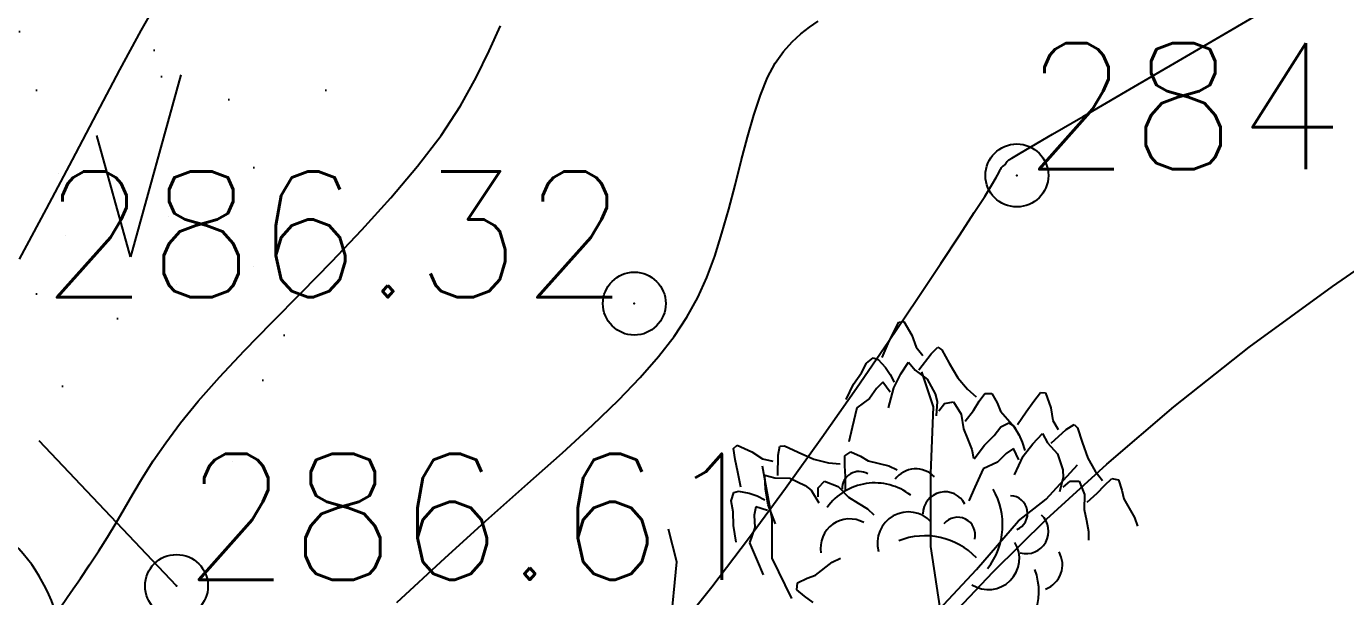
# Model space of a CAD drawing. Header units: millimetres. Extents: x 524954 to 526204, y 9523489 to 9524010.
# Drawn here: x 526024.17 to 526034.66, y 9523767.31 to 9523771.84 of the extents above; entities that cross this region are included whole.
import ezdxf
from ezdxf.enums import TextEntityAlignment as Align

# ---------------------------------------------------------------- set-up
doc = ezdxf.new("R2010")
doc.units = ezdxf.units.MM
doc.header["$PDMODE"] = 32
doc.header["$PDSIZE"] = 0.5
doc.linetypes.add('ACAD_ISO12W100', pattern=[21, 12, -3, 0, -3, 0, -3])
doc.linetypes.add('CACHE2', pattern=[4.7625, 3.175, -1.5875])
for name, color, linetype in [('Arbre', 34, 'ACAD_ISO12W100'), ('CN_01_00', 3, 'Continuous'), ('CN_02_00', 4, 'Continuous'), ('CN_05_00', 6, 'Continuous'), ('TopoAlt', 3, 'Continuous'), ('TOPOJIS', 7, 'Continuous'), ('Végétation_Plantation', 70, 'Continuous')]:
    doc.layers.add(name, color=color, linetype=linetype)
doc.styles.add('Simplex 1.0', font='Simplex.shx', dxfattribs={"width": 0.99, "height": 1})

# ---------------------------------------------------------------- blocks, each defined once
blk = doc.blocks.new('TCPOINT M')
at = {"color": 0}
blk.add_point((0, 0), dxfattribs=at)
at = {"layer": 'TopoAlt', "style": 'Simplex 1.0', "width": 0.99}
blk.add_attdef('ALT', (0.15, 0.15), '', height=1, dxfattribs=at)
blk = doc.blocks.new('v008')
at = {"color": 0}
for p, q in [((0, 2.2275), (0.422213, 1.268663)), ((-2.119163, 0.6885), (-1.075275, 0.7938)), ((2.11815, 0.6885), (1.3365, -0.010125)), ((-1.309163, -1.801237), (-1.087425, -0.776588)), ((1.309163, -1.801237), (0.402975, -1.273725))]:
    blk.add_line(p, q, dxfattribs=at)
blk.add_circle((0, 0), 0.166707, dxfattribs=at)
for centre, radius, start, end in [((0.291208, 0.888028), 1.371169, 319.655987, 102.271527), ((-0.728657, 0.440079), 1.412109, 36.068247, 169.859267), ((-0.681942, -0.553145), 1.397421, 106.613265, 243.314249), ((0.955834, -0.021464), 1.362186, 246.505076, 31.422438), ((0.339303, -0.763127), 1.420953, 180.89034, 313.037174)]:
    blk.add_arc(centre, radius, start, end, dxfattribs=at)
blk = doc.blocks.new('v088')
at = {"color": 3, "linetype": 'Continuous'}
for p, q in [((-0.024, 12.318), (0.016, 12.396)), ((0.016, 12.396), (0.055, 12.4)), ((0.055, 12.4), (0.118, 12.291)), ((-0.069, 12.224), (-0.024, 12.318)), ((0.118, 12.291), (0.152, 12.195)), ((-0.118, 12.113), (-0.069, 12.224)), ((0.152, 12.195), (0.207, 12.131)), ((0.272, 12.144), (0.324, 12.197)), ((0.324, 12.197), (0.356, 12.175)), ((0.356, 12.175), (0.415, 12.069)), ((-0.283, 11.991), (-0.243, 12.069)), ((-0.243, 12.069), (-0.188, 12.111)), ((-0.188, 12.111), (-0.15, 12.099)), ((-0.15, 12.099), (-0.092, 12.035)), ((0.032, 11.984), (0.092, 12.078)), ((0.092, 12.078), (0.144, 12.013)), ((0.175, 12.015), (0.272, 12.144)), ((0.415, 12.069), (0.484, 11.953)), ((-0.344, 11.901), (-0.283, 11.991)), ((-0.092, 12.035), (-0.054, 11.98)), ((-0.054, 11.98), (-0.022, 11.919)), ((-0.025, 11.872), (0.032, 11.984)), ((0.144, 12.013), (0.24, 11.942)), ((-0.403, 11.78), (-0.344, 11.901)), ((-0.162, 11.869), (-0.217, 11.788)), ((-0.112, 11.918), (-0.162, 11.869)), ((-0.054, 11.839), (-0.112, 11.918)), ((-0.066, 11.715), (-0.025, 11.872)), ((0.24, 11.942), (0.305, 11.825)), ((0.484, 11.953), (0.56, 11.862)), ((0.56, 11.862), (0.63, 11.801)), ((-0.217, 11.788), (-0.32, 11.714)), ((0.305, 11.825), (0.32, 11.765)), ((0.32, 11.765), (0.311, 11.65)), ((0.334, 11.69), (0.378, 11.749)), ((0.378, 11.749), (0.45, 11.762)), ((0.45, 11.762), (0.511, 11.664)), ((0.608, 11.694), (0.653, 11.766)), ((0.653, 11.766), (0.699, 11.829)), ((0.699, 11.829), (0.754, 11.828)), ((0.754, 11.828), (0.796, 11.754)), ((0.796, 11.754), (0.824, 11.689)), ((1.027, 11.683), (1.089, 11.768)), ((1.089, 11.768), (1.142, 11.837)), ((1.142, 11.837), (1.181, 11.833)), ((1.181, 11.833), (1.223, 11.714)), ((-0.32, 11.714), (-0.357, 11.558)), ((0.511, 11.664), (0.53, 11.547)), ((0.542, 11.608), (0.608, 11.694)), ((0.824, 11.689), (0.934, 11.561)), ((0.958, 11.583), (1.027, 11.683)), ((1.223, 11.714), (1.239, 11.614)), ((-0.357, 11.558), (-0.382, 11.444)), ((0.53, 11.547), (0.565, 11.463)), ((0.773, 11.494), (0.827, 11.564)), ((0.827, 11.564), (0.889, 11.595)), ((0.889, 11.595), (0.923, 11.575)), ((0.923, 11.575), (0.969, 11.502)), ((0.934, 11.561), (0.97, 11.497)), ((1.227, 11.433), (1.346, 11.541)), ((1.239, 11.614), (1.281, 11.541)), ((1.346, 11.541), (1.408, 11.583)), ((1.408, 11.583), (1.435, 11.556)), ((1.435, 11.556), (1.473, 11.441)), ((0.565, 11.463), (0.596, 11.383)), ((0.696, 11.418), (0.773, 11.494)), ((0.969, 11.502), (0.996, 11.441)), ((0.996, 11.441), (1.016, 11.375)), ((1.081, 11.429), (1.158, 11.51)), ((1.158, 11.51), (1.196, 11.437)), ((1.196, 11.437), (1.277, 11.348)), ((1.473, 11.441), (1.519, 11.314)), ((-1.299, 11.392), (-1.27, 11.417)), ((-1.285, 11.305), (-1.299, 11.392)), ((-1.27, 11.417), (-1.154, 11.366)), ((-1.154, 11.366), (-1.07, 11.309)), ((-0.947, 11.176), (-0.943, 11.337)), ((-0.943, 11.337), (-0.932, 11.411)), ((-0.932, 11.411), (-0.894, 11.412)), ((-0.894, 11.412), (-0.784, 11.361)), ((-0.784, 11.361), (-0.66, 11.307)), ((-0.413, 11.333), (-0.367, 11.365)), ((-0.413, 11.254), (-0.413, 11.333)), ((-0.367, 11.365), (-0.29, 11.329)), ((0.596, 11.383), (0.609, 11.315)), ((0.615, 11.31), (0.696, 11.418)), ((0.869, 11.352), (0.8, 11.283)), ((0.927, 11.391), (0.869, 11.352)), ((0.969, 11.302), (0.927, 11.391)), ((0.935, 11.183), (1.004, 11.329)), ((1.004, 11.329), (1.081, 11.429)), ((1.277, 11.348), (1.319, 11.221)), ((-1.266, 11.203), (-1.285, 11.305)), ((-1.07, 11.309), (-0.988, 11.29)), ((-0.66, 11.307), (-0.544, 11.278)), ((-0.544, 11.278), (-0.452, 11.27)), ((-0.408, 11.17), (-0.413, 11.254)), ((-0.29, 11.329), (-0.229, 11.292)), ((-0.229, 11.292), (-0.065, 11.254)), ((-0.065, 11.254), (0.001, 11.223)), ((0.685, 11.229), (0.619, 11.083)), ((0.8, 11.283), (0.685, 11.229)), ((1.519, 11.314), (1.577, 11.21)), ((-1.241, 11.084), (-1.266, 11.203)), ((-1.05, 11.179), (-0.971, 11.157)), ((-1.044, 11.067), (-1.05, 11.179)), ((-0.971, 11.157), (-0.851, 11.155)), ((-0.851, 11.155), (-0.73, 11.098)), ((-0.626, 11.08), (-0.576, 11.133)), ((-0.576, 11.133), (-0.468, 11.09)), ((-0.41, 11.061), (-0.408, 11.17)), ((1.323, 11.16), (1.292, 11.048)), ((1.319, 11.221), (1.323, 11.16)), ((1.323, 11.083), (1.377, 11.133)), ((1.377, 11.133), (1.45, 11.133)), ((1.45, 11.133), (1.492, 11.025)), ((1.577, 11.21), (1.635, 11.137)), ((1.65, 11.098), (1.708, 11.152)), ((1.708, 11.152), (1.762, 11.141)), ((1.762, 11.141), (1.789, 11.06)), ((-1.317, 10.975), (-1.297, 11.041)), ((-1.297, 11.041), (-1.259, 11.053)), ((-1.259, 11.053), (-1.174, 11.037)), ((-1.174, 11.037), (-1.111, 11.014)), ((-1.024, 10.943), (-1.044, 11.067)), ((-0.73, 11.098), (-0.682, 11.059)), ((-0.682, 11.059), (-0.622, 10.96)), ((-0.626, 11.006), (-0.626, 11.08)), ((-0.468, 11.09), (-0.384, 11.005)), ((0.619, 11.083), (0.573, 10.975)), ((1.492, 11.025), (1.489, 10.906)), ((1.512, 10.964), (1.592, 11.037)), ((1.592, 11.037), (1.65, 11.098)), ((1.789, 11.06), (1.804, 10.991)), ((-1.303, 10.889), (-1.317, 10.975)), ((-1.122, 10.929), (-1.134, 10.861)), ((-1.029, 10.899), (-1.122, 10.929)), ((-1.111, 11.014), (-1.05, 10.983)), ((-0.966, 10.792), (-1.024, 10.943)), ((-0.384, 11.005), (-0.307, 10.958)), ((-0.307, 10.958), (-0.234, 10.911)), ((-0.234, 10.911), (-0.184, 10.864)), ((1.804, 10.991), (1.889, 10.844)), ((-1.3, 10.78), (-1.303, 10.889)), ((-1.134, 10.861), (-1.131, 10.763)), ((1.489, 10.906), (1.508, 10.818)), ((1.508, 10.818), (1.523, 10.733)), ((1.889, 10.844), (1.912, 10.775)), ((-1.277, 10.647), (-1.3, 10.78)), ((-1.131, 10.763), (-1.171, 10.642)), ((1.523, 10.733), (1.523, 10.664)), ((-1.171, 10.642), (-1.109, 10.494)), ((-1.109, 10.494), (-1.063, 10.387)), ((-0.514, 10.488), (-0.448, 10.519)), ((-0.648, 10.385), (-0.514, 10.488)), ((-0.796, 10.268), (-0.791, 10.323)), ((-0.791, 10.323), (-0.715, 10.36)), ((-0.715, 10.36), (-0.648, 10.385)), ((-0.735, 10.218), (-0.796, 10.268)), ((-0.666, 10.169), (-0.735, 10.218))]:
    blk.add_line(p, q, dxfattribs=at)
at = {"linetype": 'Continuous'}
for p, q in [((0.29, 11.722), (0.197, 12)), ((0.27, 11.193), (0.29, 11.722)), ((-0.991, 10.831), (-1.069, 11.252)), ((1.188, 10.988), (1.437, 11.261)), ((0.269, 10.614), (0.27, 11.193)), ((0.968, 10.816), (1.188, 10.988)), ((-0.991, 10.52), (-0.991, 10.831)), ((0.634, 10.429), (0.968, 10.816)), ((-1.749, 10.491), (-1.817, 10.751)), ((0.345, 10.122), (0.269, 10.614)), ((-1.806, 9.931), (-1.749, 10.491)), ((-0.835, 10.2), (-0.991, 10.52)), ((0.336, 10.112), (0.634, 10.429))]:
    blk.add_line(p, q, dxfattribs=at)
at = {"color": 3, "linetype": 'Continuous'}
for centre, major_axis, start_param, end_param in [((0.15, 11.024), (0.145, 0.145), 6.263619, 7.998733), ((-0.176, 10.651), (0.33, 0.33), 0.12682, 1.733702), ((-0.3, 11.072), (0.0964, 0.0964), 0.254619, 2.377018), ((0.383, 10.87), (-0.125, 0.125), 4.396235, 7.060094), ((0.275, 10.786), (0.4, 0.4), 4.836335, 6.022049), ((0.899, 10.876), (0.099, 0.099), 4.31771, 7.031286), ((0.091, 10.641), (0.174, 0.174), 6.236163, 8.918901), ((-0.376, 10.6), (0.164, 0.164), 0.282297, 2.520721), ((0.483, 10.705), (-0.099, 0.099), 3.680741, 6.394318), ((1.029, 10.733), (-0.125, 0.125), 2.081137, 4.744996), ((0.223, 10.132), (-0.4, 0.4), 4.689978, 5.875693), ((0.728, 10.517), (-0.174, 0.174), 1.793126, 4.475865), ((1.111, 10.467), (-0.145, 0.145), 2.713295, 4.448408), ((0.662, 10.258), (-0.33, 0.33), 2.69514, 4.302022)]:
    blk.add_ellipse(centre, major_axis=major_axis, ratio=1, start_param=start_param, end_param=end_param, dxfattribs=at)

msp = doc.modelspace()

# ---------------------------------------------------------------- hatches: boundary and pattern name
at = {"layer": 'Végétation_Plantation'}
h = msp.add_hatch(dxfattribs=at)
h.set_pattern_fill('BROUSS', color=256, style=0)
h.set_pattern_definition([(74.475889, (0, 0), (-2.5000000005, 9.0000000033), [1.5, -7.84077085]), (74.475889, (2.5, 3), (-2.5000000005, 9.0000000033), [1.5, -7.84077085]), (74.475889, (5, 6), (-2.5000000005, 9.0000000033), [1.5, -7.84077085]), (105.524111, (0, 0), (-5.000000002, 3e-10), [1, -8.34077085]), (105.524111, (2.5, 3), (-5.000000002, 3e-10), [1, -8.34077085]), (105.524111, (5, 6), (-5.000000002, 3e-10), [1, -8.34077085]), (0, (0.302, 0.3226), (2.5, 3), [0, -5]), (0, (0.9787, 0.7146), (2.5, 3), [0, -5]), (0, (0.781, 1.2536), (2.5, 3), [0, -5]), (0, (1.5514, 1.327), (2.5, 3), [0, -5]), (0, (1.0932, 2.5275), (2.5, 3), [0, -5]), (0, (0.2456, 1.4363), (2.5, 3), [0, -5]), (0, (0.1874, 1.6456), (2.5, 3), [0, -5]), (0, (0.021, 2.5275), (2.5, 3), [0, -5]), (0, (-0.5205, 0.1756), (2.5, 3), [0, -5]), (0, (-0.5725, 0.6656), (2.5, 3), [0, -5]), (0, (-0.9786, 0.1266), (2.5, 3), [0, -5]), (0, (-1.0827, 0.8616), (2.5, 3), [0, -5]), (0, (-0.7495, 1.327), (2.5, 3), [0, -5]), (0, (-0.885, 1.7925), (2.5, 3), [0, -5]), (0, (-1.2805, 2.3805), (2.5, 3), [0, -5]), (0, (-0.2706, 1.939), (2.5, 3), [0, -5]), (0, (-1.6866, 1.376), (2.5, 3), [0, -5]), (0, (-1.8323, 0.445), (2.5, 3), [0, -5]), (0, (-0.749, -0.2898), (2.5, 3), [0, -5]), (0, (-0.104, -0.4858), (2.5, 3), [0, -5]), (0, (-0.5413, -1.0247), (2.5, 3), [0, -5]), (0, (1.0516, -0.9757), (2.5, 3), [0, -5]), (0, (0.3644, -0.2163), (2.5, 3), [0, -5]), (0, (0.9787, -0.0693), (2.5, 3), [0, -5])])
h.paths.add_polyline_path([(526025.333, 9523773.99), (526027.823, 9523773.99), (526027.823, 9523774.74), (526025.333, 9523774.74)], flags=24)
h.paths.add_polyline_path([(526025.637, 9523776.286), (526028.126, 9523776.286), (526028.126, 9523777.036), (526025.637, 9523777.036)], flags=24)
h.paths.add_polyline_path([(526023.514, 9523777.062), (526026.216, 9523777.062), (526026.216, 9523777.812), (526023.514, 9523777.812)], flags=24)
h.paths.add_polyline_path([(526026.959, 9523778.734), (526029.66, 9523778.734), (526029.66, 9523779.484), (526026.959, 9523779.484)], flags=24)
h.paths.add_polyline_path([(526022.631, 9523785.275), (526025.356, 9523785.275), (526025.356, 9523786.025), (526022.631, 9523786.025)], flags=24)
h.paths.add_polyline_path([(526025.368, 9523767.392), (526033.129, 9523779.931), (526029.562, 9523783.002), (526018.493, 9523787.642), (526014.223, 9523779.826), (526012.767, 9523774.896), (526018.852, 9523774.267)])
h.paths.add_polyline_path([(526018.624, 9523781.188), (526025.425, 9523781.188), (526025.425, 9523778.904), (526018.624, 9523778.904)], flags=24)

# ---------------------------------------------------------------- linework, layer by layer
at = {"layer": 'CN_01_00', "elevation": 287, "flags": 128}
msp.add_lwpolyline([(526024.452, 9523767.235), (526024.528, 9523767.343), (526024.603, 9523767.451), (526024.677, 9523767.56), (526024.749, 9523767.67), (526024.82, 9523767.781), (526024.888, 9523767.893), (526024.954, 9523768.007), (526025.023, 9523768.126), (526025.098, 9523768.251), (526025.183, 9523768.385), (526025.282, 9523768.529), (526025.4, 9523768.687), (526025.541, 9523768.859), (526025.709, 9523769.05), (526025.906, 9523769.26), (526026.126, 9523769.485), (526026.361, 9523769.723), (526026.602, 9523769.97), (526026.842, 9523770.222), (526027.072, 9523770.475), (526027.285, 9523770.726), (526027.471, 9523770.971), (526027.625, 9523771.206), (526027.751, 9523771.43), (526027.855, 9523771.642), (526027.943, 9523771.841)], dxfattribs=at)
at = {"layer": 'CN_02_00', "flags": 128}
for points, elevation in [([(526024.118, 9523769.989), (526024.334, 9523770.389), (526024.54, 9523770.777), (526024.735, 9523771.146), (526024.917, 9523771.491), (526025.087, 9523771.804), (526025.242, 9523772.081)], 288), ([(526027.119, 9523767.26), (526027.503, 9523767.616), (526027.85, 9523767.93), (526028.161, 9523768.206), (526028.436, 9523768.451), (526028.675, 9523768.67), (526028.881, 9523768.867), (526029.055, 9523769.047), (526029.201, 9523769.214), (526029.324, 9523769.373), (526029.426, 9523769.528), (526029.512, 9523769.683), (526029.585, 9523769.843), (526029.648, 9523770.013), (526029.705, 9523770.194), (526029.759, 9523770.384), (526029.809, 9523770.577), (526029.858, 9523770.769), (526029.907, 9523770.956), (526029.957, 9523771.131), (526030.01, 9523771.291), (526030.066, 9523771.43), (526030.128, 9523771.545), (526030.195, 9523771.639), (526030.263, 9523771.715), (526030.333, 9523771.778), (526030.402, 9523771.831), (526030.469, 9523771.878)], 286), ([(526031.486, 9523767.108), (526031.862, 9523767.504), (526032.286, 9523767.922), (526032.764, 9523768.36), (526033.299, 9523768.816), (526033.898, 9523769.288), (526034.56, 9523769.771), (526035.27, 9523770.26)], 284)]:
    msp.add_lwpolyline(points, dxfattribs=dict(at, elevation=elevation))
at = {"layer": 'CN_05_00', "elevation": 285, "flags": 128}
msp.add_lwpolyline([(526029.338, 9523767.029), (526029.623, 9523767.385), (526029.916, 9523767.769), (526030.21, 9523768.169), (526030.499, 9523768.571), (526030.774, 9523768.964), (526031.028, 9523769.333), (526031.254, 9523769.667), (526031.446, 9523769.954), (526031.597, 9523770.182), (526031.711, 9523770.358), (526031.794, 9523770.487), (526031.85, 9523770.578), (526031.886, 9523770.638), (526031.906, 9523770.674), (526031.915, 9523770.693), (526031.92, 9523770.704), (526031.924, 9523770.711), (526031.928, 9523770.717), (526031.933, 9523770.722), (526031.937, 9523770.726), (526031.942, 9523770.73), (526031.946, 9523770.733), (526031.95, 9523770.736), (526031.954, 9523770.739), (526031.958, 9523770.743), (526031.961, 9523770.746), (526031.964, 9523770.751), (526031.967, 9523770.755), (526031.97, 9523770.759), (526031.973, 9523770.763), (526031.976, 9523770.767), (526031.98, 9523770.771), (526031.987, 9523770.777), (526032.009, 9523770.791), (526032.064, 9523770.823), (526032.167, 9523770.883), (526032.332, 9523770.98), (526032.577, 9523771.122), (526032.916, 9523771.32), (526033.366, 9523771.582), (526033.934, 9523771.913)], dxfattribs=at)
at = {"layer": 'Végétation_Plantation', "linetype": 'CACHE2', "ltscale": 0.5, "flags": 128}
msp.add_lwpolyline([(526025.368, 9523767.392), (526018.852, 9523774.267), (526012.767, 9523774.896)], dxfattribs=at)

# ---------------------------------------------------------------- block references
at = {"layer": 'Arbre'}
msp.add_blockref('v088', (526031.096, 9523757.093), dxfattribs=at)
at = {"layer": 'TOPOJIS'}
ref = msp.add_blockref('TCPOINT M', (526032.05, 9523770.653, 284.93), dxfattribs=at)
ref.add_attrib('ALT', '284.93', (526032.1, 9523770.703, 284.93), dxfattribs={"layer": 'TopoAlt', "height": 1, "style": 'Simplex 1.0', "width": 0.99})
ref = msp.add_blockref('TCPOINT M', (526029.008, 9523769.635, 286.32), dxfattribs=at)
ref.add_attrib('ALT', '286.32', dxfattribs={"layer": 'TopoAlt', "height": 1, "style": 'Simplex 1.0', "width": 0.99}).set_placement((526028.958, 9523769.685, 286.32), align=Align.RIGHT)
ref = msp.add_blockref('TCPOINT M', (526025.368, 9523767.392, 286.61), dxfattribs=at)
ref.add_attrib('ALT', '286.61', (526025.418, 9523767.442, 286.61), dxfattribs={"layer": 'TopoAlt', "height": 1, "style": 'Simplex 1.0', "width": 0.99})
at = {"layer": 'Végétation_Plantation'}
msp.add_blockref('v008', (526022.809, 9523765.877), dxfattribs=at)

doc.saveas('drawing.dxf')
